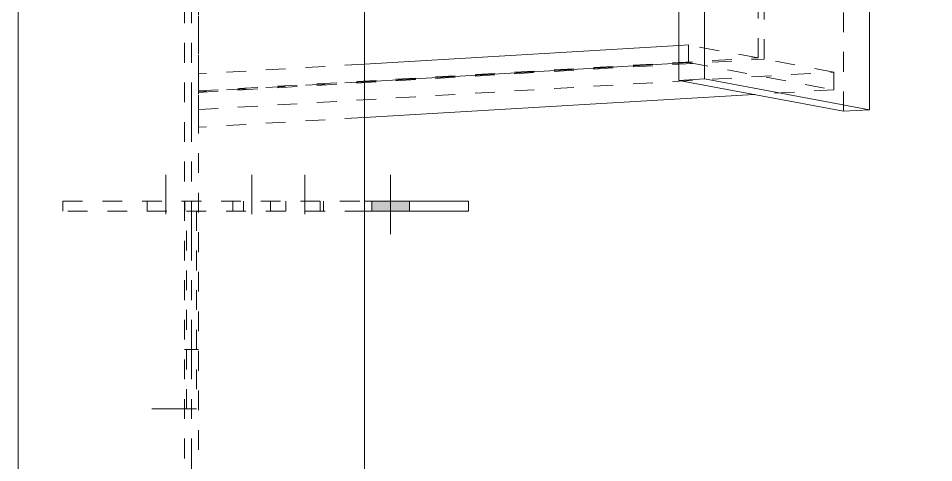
# Model space of a CAD drawing. Header units: millimetres. Extents: x 2 to 825, y 1 to 579.
# Drawn here: x 111.7 to 157.95, y 378.54 to 401.01 of the extents above; entities that cross this region are included whole.
import ezdxf

# ---------------------------------------------------------------- set-up
doc = ezdxf.new("R2010")
doc.units = ezdxf.units.MM
for name, pattern in [('XKITLINE00', [0]), ('XKITLINE01', [4, 1, -1, 1, -1]), ('XKITLINE02', [4, 2, -2]), ('XKITLINE03', [6, 3, -1, 1, -1])]:
    doc.linetypes.add(name, pattern=pattern)
doc.layers.add('Bolt', color=3, linetype='Continuous', lineweight=0)
doc.layers.add('Part', color=2, linetype='Continuous', lineweight=0)

# ---------------------------------------------------------------- blocks, each defined once
blk = doc.blocks.new('*A52')
at = {"layer": 'Bolt', "color": 3, "linetype": 'XKITLINE02', "lineweight": 0}
for p, q in [((120.1, 384.26), (120.8, 384.26)), ((118.45, 381.26), (122.45, 381.26))]:
    blk.add_line(p, q, dxfattribs=at)
blk = doc.blocks.new('*A61')
at = {"layer": 'Bolt'}
blk.add_hatch(color=3, dxfattribs=at).paths.add_polyline_path([(131.459, 391.76), (131.459, 391.26), (129.557, 391.26), (129.557, 391.76)], flags=17)
at = {"layer": 'Bolt', "color": 3, "linetype": 'XKITLINE02', "lineweight": 0}
for p, q in [((119.161, 393.1), (119.161, 390.1)), ((123.498, 393.1), (123.498, 390.1)), ((126.171, 393.1), (126.171, 390.1)), ((118.211, 391.76), (118.211, 391.26)), ((120.112, 391.76), (120.112, 391.26)), ((122.547, 391.76), (122.547, 391.26)), ((124.448, 391.76), (124.448, 391.26)), ((125.221, 391.76), (125.221, 391.26)), ((127.122, 391.76), (127.122, 391.26))]:
    blk.add_line(p, q, dxfattribs=at)
at = {"layer": 'Bolt', "color": 3, "linetype": 'XKITLINE00', "lineweight": 0}
for p, q in [((130.508, 393.1), (130.508, 390.1)), ((129.557, 391.76), (129.557, 391.26)), ((131.459, 391.76), (131.459, 391.26))]:
    blk.add_line(p, q, dxfattribs=at)
blk = doc.blocks.new('*A66')
at = {"layer": 'Part', "color": 7, "linetype": 'XKITLINE03', "lineweight": 0}
blk.add_line((120.45, 358.76), (120.45, 470.458), dxfattribs=at)
at = {"layer": 'Part', "color": 2, "linetype": 'XKITLINE00', "lineweight": 0}
for p, q in [((111.7, 462.304), (111.7, 358.76)), ((129.2, 358.76), (129.2, 462.304))]:
    blk.add_line(p, q, dxfattribs=at)
at = {"layer": 'Part', "color": 7, "linetype": 'XKITLINE01', "lineweight": 0}
for p, q in [((120.1, 358.76), (120.1, 462.188)), ((120.8, 462.188), (120.8, 358.76))]:
    blk.add_line(p, q, dxfattribs=at)
blk = doc.blocks.new('*A84')
at = {"layer": 'Part', "color": 7, "linetype": 'XKITLINE01', "lineweight": 0}
for p, q in [((120.2, 391.26), (120.7, 391.26)), ((120.2, 381.26), (120.2, 391.26)), ((120.2, 391.26), (120.7, 391.26)), ((120.7, 391.26), (120.7, 381.26)), ((120.7, 381.26), (120.2, 381.26))]:
    blk.add_line(p, q, dxfattribs=at)
blk = doc.blocks.new('*A85')
at = {"layer": 'Part', "color": 7, "linetype": 'XKITLINE01', "lineweight": 0}
for p, q in [((113.95, 391.76), (113.95, 391.26)), ((113.95, 391.26), (113.95, 391.76)), ((113.95, 391.76), (129.2, 391.76)), ((123.071, 391.26), (123.071, 391.76)), ((126.95, 391.76), (126.95, 391.26)), ((126.95, 391.26), (126.95, 391.76)), ((129.2, 391.26), (113.95, 391.26))]:
    blk.add_line(p, q, dxfattribs=at)
at = {"layer": 'Part', "color": 2, "linetype": 'XKITLINE00', "lineweight": 0}
for p, q in [((134.453, 391.76), (129.2, 391.76)), ((134.453, 391.76), (134.453, 391.26)), ((134.453, 391.26), (129.2, 391.26))]:
    blk.add_line(p, q, dxfattribs=at)
blk = doc.blocks.new('*A88')
at = {"layer": 'Part', "color": 2, "linetype": 'XKITLINE00', "lineweight": 0}
for p, q in [((145.069, 428.571), (129.2, 427.635)), ((145.069, 427.676), (129.2, 426.74)), ((145.069, 426.812), (129.2, 425.877)), ((145.069, 399.631), (129.2, 398.696)), ((145.069, 398.736), (129.2, 397.801)), ((148.858, 397.155), (129.2, 395.996))]:
    blk.add_line(p, q, dxfattribs=at)
at = {"layer": 'Part', "color": 7, "linetype": 'XKITLINE01', "lineweight": 0}
for p, q in [((145.559, 428.6), (145.069, 428.571)), ((145.559, 427.704), (145.559, 428.6)), ((152.907, 427.228), (145.559, 428.6)), ((129.2, 427.635), (120.8, 427.14)), ((145.559, 427.704), (145.069, 427.676)), ((145.559, 427.704), (149.074, 427.048)), ((120.8, 425.335), (152.907, 427.228)), ((120.8, 427.14), (120.8, 395.501)), ((120.8, 425.304), (149.392, 426.989)), ((149.074, 427.048), (145.069, 426.812)), ((149.074, 399.004), (149.074, 427.048)), ((149.392, 426.989), (152.907, 426.333)), ((149.392, 398.945), (149.392, 426.989)), ((152.907, 426.333), (152.907, 427.228)), ((129.2, 426.74), (120.8, 426.245)), ((120.8, 424.44), (152.907, 426.333)), ((129.2, 425.877), (120.8, 425.382)), ((145.559, 399.66), (145.069, 399.631)), ((145.559, 398.765), (145.559, 399.66)), ((149.074, 399.004), (145.559, 399.66)), ((120.8, 397.337), (149.074, 399.004)), ((120.8, 397.259), (149.392, 398.945)), ((129.2, 398.696), (120.8, 398.201)), ((145.559, 398.765), (145.069, 398.736)), ((145.559, 398.765), (152.907, 397.393)), ((152.907, 398.288), (149.392, 398.945)), ((120.8, 396.396), (152.907, 398.288)), ((152.907, 397.393), (152.907, 398.288)), ((129.2, 397.801), (120.8, 397.306)), ((152.907, 397.393), (148.858, 397.155)), ((129.2, 395.996), (120.8, 395.501))]:
    blk.add_line(p, q, dxfattribs=at)
at = {"layer": 'Part', "color": 7, "linetype": 'XKITLINE03', "lineweight": 0}
blk.add_line((112.082, 410.807), (157.951, 413.51), dxfattribs=at)
blk = doc.blocks.new('*A91')
at = {"layer": 'Part', "color": 2, "linetype": 'XKITLINE00', "lineweight": 0}
for p, q in [((145.069, 429.685), (146.376, 429.763)), ((145.069, 397.862), (145.069, 429.685)), ((146.376, 397.939), (146.376, 429.763)), ((146.376, 429.763), (154.705, 428.208)), ((154.705, 396.385), (154.705, 428.208)), ((146.376, 397.939), (145.069, 397.862)), ((145.069, 397.862), (153.397, 396.307)), ((154.705, 396.385), (146.376, 397.939)), ((153.397, 396.307), (154.705, 396.385))]:
    blk.add_line(p, q, dxfattribs=at)
at = {"layer": 'Part', "color": 7, "linetype": 'XKITLINE01', "lineweight": 0}
for p in [(145.069, 429.685), (154.705, 428.208), (153.397, 396.307)]:
    blk.add_line(p, (153.397, 428.131), dxfattribs=at)

msp = doc.modelspace()

# ---------------------------------------------------------------- block references
at = {"lineweight": 0}
for name in ['*A91', '*A88', '*A61', '*A85', '*A84', '*A52']:
    msp.add_blockref(name, (0, 0), dxfattribs=at)
at = {"layer": 'Part', "lineweight": 0}
msp.add_blockref('*A66', (0, 0), dxfattribs=at)

doc.saveas('drawing.dxf')
